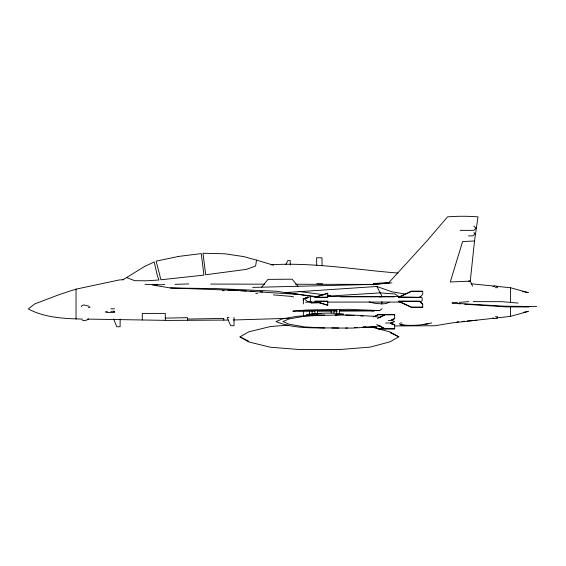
<?xml version="1.0" encoding="UTF-8"?>
<svg xmlns="http://www.w3.org/2000/svg" width="566" height="566" viewBox="0 0 566 566"><rect width="100%" height="100%" fill="white"/><g stroke="black" fill="none" stroke-linecap="round" stroke-linejoin="round"><path stroke-width="0.85" d="M120.155 319.061L120.105 326.731L116.773 326.731L113.646 318.983M381.951 301.614L381.838 303.914L374.352 303.256L369.117 301.862M388.021 283.545L426.884 241.017L447.536 216.87A180.936 169.418 0 0 1 478.001 216.87L474.506 241.017L470.275 281.139L472.589 286.163M285.88 264.315L287.853 260.601L290.224 260.601L290.28 265.058M81.285 306.701L82.183 305.456L83.938 304.947L89.237 306.333M261.69 287.188L267.994 279.378L292.19 279.194L297.971 286.269M419.887 297.369L422.71 294.377L422.71 291.179L411.425 291.179L398.726 297.164L419.887 297.369L398.726 297.164M475.971 228.324L473.77 230.355L460.116 230.355M475.015 233.857L472.815 235.888L468.542 235.888M339.437 310.677L379.708 310.593L382.078 308.675M497.528 317.873L496.736 318.488L495.215 318.545L493.743 318.488L492.901 317.873M492.901 286.552L495.215 285.823L497.528 286.552M307.713 297.001L304.833 298.99L304.833 299.534L307.713 301.515L310.593 302.081L318.524 302.081M126.635 277.566L144.167 266.692L154.193 261.973L157.355 275.67L158.947 280.007L146.24 280.8L134.694 280.679L126.635 277.566L122.801 279.76M419.887 302.081L422.144 300.737L422.144 297.78L419.887 296.442M390.094 332.596L398.839 336.827L390.094 341.793L370.235 347.1L339.253 349.583L299.534 349.526L270.64 347.269L248.807 341.963L240.005 336.883L248.807 331.81L270.64 326.504L288.151 325.139M88.699 318.998L86.584 320.13L83.938 320.689L82.013 319.96M373.581 316.847L378.187 314.54L394.665 314.54L394.665 318.715L390.717 320.469L388.149 320.469M378.987 317.611L385.128 314.54M374.352 316.705L378.187 314.823L394.665 314.823M377.451 318.587L385.128 314.823M398.726 297.369L411.425 291.384L422.71 291.384M391.502 319.924L394.665 318.432M389.245 302.223L386.083 303.574L381.795 303.914M390.766 323.144L394.608 321.594L391.531 320.299M107.349 311.272L105.262 312L107.349 312.51L114.742 312.51M88.452 307.671L90.029 307.133M123.728 279.703L119.313 279.951L76.035 289.148L59.784 294.398L34.788 303.878L28.3 308.958C44.58 317.639 64.015 318.686 82.219 319.047M338.072 314.54L335.136 315.078M315.064 297.164L327.749 293.174L327.749 297.369L315.064 297.369L327.749 297.164M315.064 297.369L327.749 293.379M496.446 317.965L510.447 316.401L528.333 311.385L523.274 312.382M307.649 297.702L303.369 298.798L303.369 303.907M307.43 297.78L303.312 298.685L309.015 297.306M399.405 323.511L400.417 324.757C410.831 325.938 421.55 325.393 431.738 322.889M380.225 325.669L374.466 326.787L352.682 328.082L331.81 328.025M327.332 296.188L380.331 292.877L394.778 293.945L399.426 296.931M422.653 324.587L428.066 323.794M493.821 318.262L451.824 322.945L434.723 325.768L394.573 325.931M300.433 310.31L292.82 311.159L314.689 311.095M400.417 323.059L401.867 322.903M164.649 284.457L161.246 284.79L144.96 284.337M389.358 282.844L373.277 284.408L252.698 287.401M405.695 294.108L391.898 291.801L376.871 286.474L285.257 292.594L276.569 291.242L217.493 288.646L170.43 287.967L152.318 284.974M391.898 282.887L373.277 284.408L295.558 284.245M456.896 321.877L458.637 321.736M462.111 321.453L464.714 321.24M467.318 321.021L476.876 320.243M452.135 302.959L457.378 302.534M459.132 302.393L468.747 301.621M375.244 327.155L362.912 327.091M389.366 282.448L373.298 283.608L377.621 283.644M345.741 328.082L347.489 327.983M354.457 327.565L357.068 327.41M363.167 327.042L365.785 326.886M317.816 315.106L297.504 316.231L282.151 318.941L276.003 321.594C295.707 329.745 317.88 327.452 338.744 328.025M324.757 315.106L304.444 316.231L289.092 318.941L282.943 321.538L289.092 324.191L304.444 326.9L324.757 328.025M270.994 264.761C313.522 262.242 355.724 269.734 398.011 273.045M315.389 313.677L306.531 314.54L320.547 315.524M379.637 296.881L382.248 296.768L376.871 286.474M305.569 302.244L311.739 301.968M474.506 241.017L462.599 241.526L450.295 281.981L470.275 281.139L468.535 281.061M311.102 303.086L320.795 302.704M519.022 306.362L515.527 306.475L530.024 306.475L504.412 306.192L452.135 303.086M154.928 284.903L157.532 284.825M174.894 284.344L188.782 283.948M317.094 313.621L321.41 313.543M526.585 306.588L536.681 306.418M228.112 320.073L168.795 320.413L87.518 319.09M233.284 319.995L289.049 318.318M317.314 311.088L332.185 311.045M333.94 311.038L337.435 311.031M339.19 311.024L374.183 310.932L368.367 310.451M335.291 315.092L352.682 315.05L374.466 316.344L380.225 317.462M187.537 320.342L187.53 319.075L223.803 318.417L223.803 320.13M336.812 310.677L298.289 310.762L305.965 310.026L347.885 309.291L379.708 310.593M495.215 287.684L497.755 287.684M318.524 296.442L310.593 296.442L310.593 302.081M327.339 296.442L401.379 296.442M340.633 296.832L394.184 296.832M315.064 301.154L327.749 301.154L327.749 305.343L315.064 301.353L327.749 305.145M398.726 301.154L419.887 301.154L422.71 304.147L422.71 307.338L411.425 307.338L398.726 301.353L411.425 307.14L422.71 307.14M315.064 301.353L327.749 301.353M398.726 301.353L419.887 301.353L422.71 304.345M327.339 302.081L401.379 302.081M110.908 308.788L114.573 308.788M495.215 316.741L497.755 316.741M228.947 317.434L227.256 317.59L230.638 325.712L234.027 325.712L234.027 317.434M385.588 323.002L390.717 323.002L394.665 324.813L394.665 328.874L378.187 328.874L372.817 326.214M394.665 328.761L378.187 328.761L373.581 326.455M210.778 284.075L264.647 284.182M473.148 301.628L502.155 301.678L518.123 303.086M529.012 306.977L506.16 306.871L464.707 304.218M165.3 318.134L187.53 317.66L187.53 319.075M316.783 283.7L322.677 283.828M170.43 287.967L238.215 290.485M367.497 310.451L370.963 310.593M314.342 296.931L298.968 294.454L227.702 289.884M240.84 290.641L246.097 290.945M250.476 291.193L253.985 291.398M260.112 291.752L262.744 291.9M289.898 293.464L292.523 293.613M345.741 315.05L354.457 315.566M360.556 315.934L363.167 316.09M222.374 290.62L224.136 290.768M255.825 293.421L257.587 293.57M273.428 294.9L290.952 296.365M457.979 303.624L460.505 303.85M471.032 283.757L494.684 286.148M496.432 286.325L510.447 287.74L528.333 292.65L522.425 291.483M318.05 296.832L285.257 292.594L298.968 294.454M298.798 291.462L323.787 294.78M327.233 295.24L330.678 295.693M400.417 324.7L404.145 325.202M291.391 296.414L293.613 296.931M371.063 326.893L390.094 331.973L398.839 336.827M256.554 260.141L243.79 256.61L224.914 253.801L202.996 253.235L205.677 274.758L246.359 269.381L255.577 266.02L256.554 260.141L273.47 265.178M390.717 323.172L394.665 324.983M378.987 325.832L385.128 328.874M376.687 324.537L385.128 328.761M240.005 336.883L248.807 341.284M473.77 226.067L475.971 228.041M473.912 232.584L475.015 233.574M303.369 300.546L303.312 298.685M391.898 322.889L391.927 324.417M316.734 265.397L316.627 257.778L321.99 257.778L322.04 265.397M510.447 287.74L510.447 301.904M510.447 306.645L510.447 316.401M339.423 310.203L339.423 313.493M336.657 310.203L336.657 313.493M333.954 310.6L333.954 313.069M331.188 310.6L331.188 313.069M317.59 310.196L317.59 313.585M314.937 310.196L314.937 313.585M312.114 311.434L312.114 313.974M309.46 311.434L309.46 314.823M303.369 310.614L303.369 316.472M165.3 320.349L165.3 313.401L142.278 313.415L142.278 319.967M76.035 289.148L76.035 318.998M110.908 311.434A3.148 1.238 0 0 1 114.573 311.434A5.2 3.679 0 0 1 113.724 311.604M313.189 313.748L312 314.144C322.33 315.616 333.211 315.609 343.541 314.144C333.579 312.496 323.257 313.125 313.189 313.748M178.552 256.426L156.145 261.159L160.907 279.774L203.901 275.118L201.284 253.596L178.552 256.426"/></g></svg>
